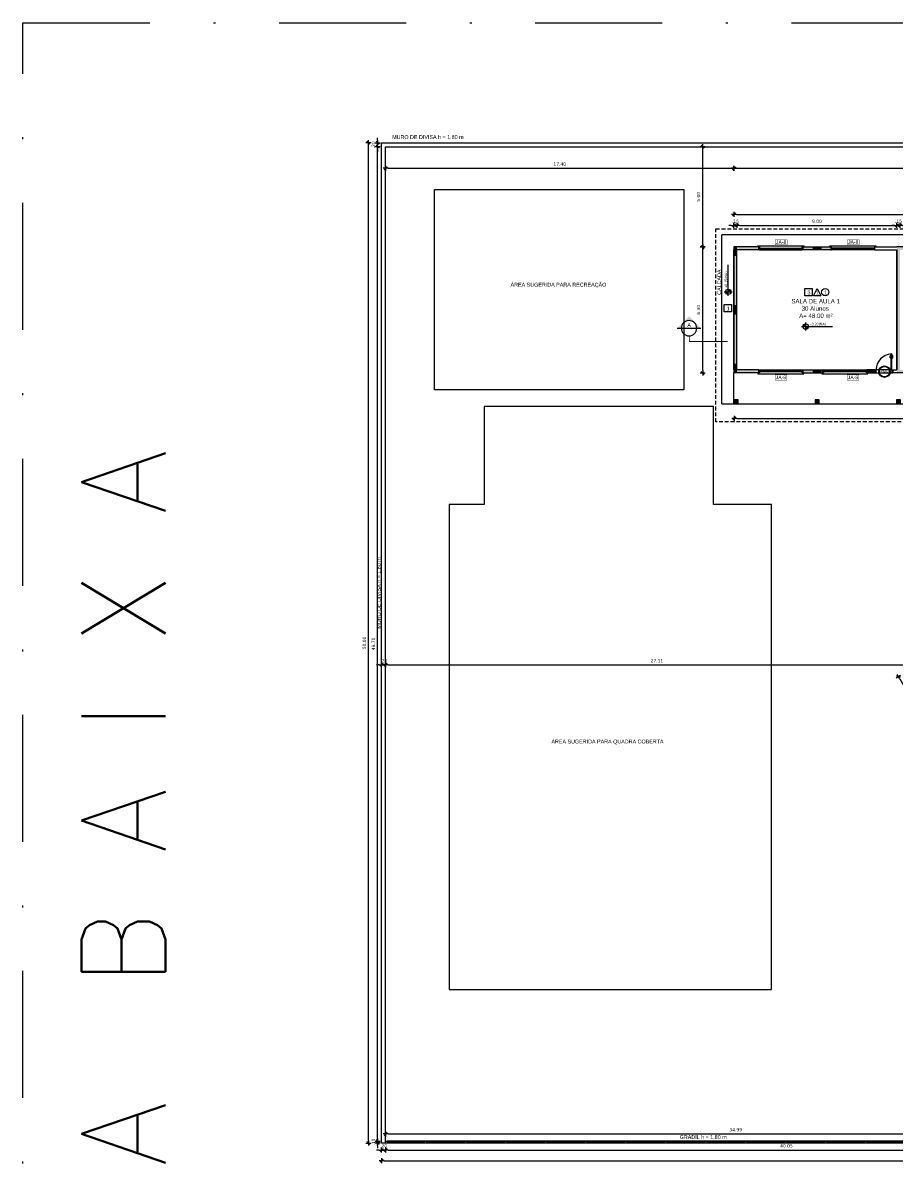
# Model space of a CAD drawing. Header units: millimetres. Extents: x 276 to 399, y 18 to 110.
# Drawn here: x 276.1 to 319.8, y 52.6 to 109.7 of the extents above; entities that cross this region are included whole.
import ezdxf

# ---------------------------------------------------------------- set-up
doc = ezdxf.new("R2010")
doc.units = ezdxf.units.MM
doc.header["$LTSCALE"] = 0.005
doc.header["$PDMODE"] = 3
for name, pattern in [('DASHDOT', [25.4, 12.7, -6.35, 0, -6.35]), ('HIDDEN', [9.525, 6.35, -3.175]), ('TRACEJADO_G', [0.375, 0.25, -0.125])]:
    doc.linetypes.add(name, pattern=pattern)
doc.layers.get('0').update_dxf_attribs({"linetype": 'CONTINUOUS'})
doc.layers.get('Defpoints').update_dxf_attribs({"linetype": 'CONTINUOUS'})
for name, color, linetype in [('A-COTAS', 1, 'CONTINUOUS'), ('A-HACHURAPARED', 254, 'CONTINUOUS'), ('A-MURO', 2, 'CONTINUOUS'), ('A-PAREDE', 5, 'CONTINUOUS'), ('A-PISOS-CTEL', 2, 'TRACEJADO_G'), ('A-PISOS-NIVEL', 1, 'CONTINUOUS'), ('A-PORTA', 3, 'CONTINUOUS'), ('A-SOLEIRA', 251, 'CONTINUOUS'), ('A-TEXTO', 3, 'CONTINUOUS'), ('AR-ESQ', 2, 'CONTINUOUS'), ('AR-PIS', 1, 'CONTINUOUS'), ('AR-VEGETAÇÃO_árvores', 96, 'HIDDEN'), ('ARQ-CTA-1_100', 1, 'CONTINUOUS'), ('ARQ-PIS-VISTA', 8, 'CONTINUOUS'), ('ARQ-PISO-005', 13, 'CONTINUOUS'), ('ARQ-SMB-1_075', 1, 'CONTINUOUS'), ('ARQ-SMB-1_100', 1, 'CONTINUOUS'), ('ARQ-TXT-1_050', 2, 'CONTINUOUS'), ('ARQ-TXT-1_075', 2, 'CONTINUOUS'), ('ARQ-TXT-1_100', 2, 'CONTINUOUS'), ('PORTAL_VTA_PROX', 1, 'CONTINUOUS')]:
    doc.layers.add(name, color=color, linetype=linetype)
doc.styles.add('A20', font='arial.ttf', dxfattribs={"height": 0.2})
doc.styles.add('ESC-50-A20', font='arial.ttf', dxfattribs={"height": 0.1})
doc.styles.add('FNDE Texto Cota 0100', font='verdana.ttf', dxfattribs={"height": 0.16})
doc.styles.get("Standard").update_dxf_attribs({"font": 'simplex.shx'})
doc.dimstyles.new('FNDE 1-0100', dxfattribs={"dimscale": 2.5, "dimtxt": 0.16, "dimasz": 0.05, "dimexe": 0.15, "dimexo": 0.15, "dimgap": 0.05, "dimtad": 1, "dimzin": 4, "dimdsep": 46, "dimtxsty": 'FNDE Texto Cota 0100', "dimblk": 'tic', "dimcen": 0.15, "dimdle": 0.15, "dimse1": 1, "dimse2": 1, "dimclrd": 251, "dimclre": 251, "dimclrt": 256, "dimaunit": 1, "dimadec": 3, "dimazin": 0, "dimtfac": 1, "dimtix": 1, "dimtmove": 2, "dimatfit": 3, "dimldrblk": 'tic', "dimfxl": 0.15, "dimtvp": 1, "dimtolj": 1, "dimtzin": 0, "dimarcsym": 0})

# ---------------------------------------------------------------- blocks, each defined once
blk = doc.blocks.new('tic')
at = {"color": 251}
for p, q in [((-1, 0), (1, 0)), ((0, -1), (0, 1))]:
    blk.add_line(p, q, dxfattribs=at)
blk.add_line((-0.6, -0.6), (0.6, 0.6))
blk = doc.blocks.new('*D53')
at = {"layer": 'ARQ-CTA-1_100', "color": 251, "lineweight": -2, "ltscale": 0.1, "transparency": 16777216}
blk.add_line((319.914, 76.876), (327.664, 63.453), dxfattribs=at)
at = {"layer": 'Defpoints', "color": 0, "ltscale": 0.1, "transparency": 16777216}
for p in [(321.341, 77.844, -1.89), (328.978, 64.067), (327.727, 63.345)]:
    blk.add_point(p, dxfattribs=at)
at = {"layer": 'ARQ-CTA-1_100', "color": 251, "lineweight": -2, "ltscale": 0.1, "transparency": 16777216, "xscale": 0.125, "yscale": 0.125, "zscale": 0.125}
for p, rotation in [((319.852, 76.985), 120.0000000000226), ((327.727, 63.345), 300.0000000000226)]:
    blk.add_blockref('tic', p, dxfattribs=dict(at, rotation=rotation))
at = {"layer": 'ARQ-CTA-1_100', "ltscale": 0.1, "transparency": 16777216, "insert": (323.969, 70.268), "char_height": 0.16, "attachment_point": 5, "rotation": 300, "style": 'FNDE Texto Cota 0100'}
blk.add_mtext('\\A1;15.75', dxfattribs=at)
blk = doc.blocks.new('*D85')
at = {"layer": 'ARQ-CTA-1_100', "color": 251, "lineweight": -2, "transparency": 16777216}
for p, q in [((319.655, 99.546), (319.53, 99.546)), ((319.78, 99.546), (319.93, 99.546)), ((320.055, 99.546), (320.18, 99.546))]:
    blk.add_line(p, q, dxfattribs=at)
at = {"layer": 'Defpoints', "color": 0, "transparency": 16777216}
for p in [(319.93, 99.546), (319.78, 98.071), (319.93, 97.921)]:
    blk.add_point(p, dxfattribs=at)
at = {"layer": 'ARQ-CTA-1_100', "color": 251, "lineweight": -2, "transparency": 16777216, "xscale": 0.125, "yscale": 0.125, "zscale": 0.125}
blk.add_blockref('tic', (319.78, 99.546), dxfattribs=at)
at = {"layer": 'ARQ-CTA-1_100', "color": 251, "lineweight": -2, "transparency": 16777216, "xscale": 0.125, "yscale": 0.125, "zscale": 0.125, "rotation": 180}
blk.add_blockref('tic', (319.93, 99.546), dxfattribs=at)
at = {"layer": 'ARQ-CTA-1_100', "transparency": 16777216, "insert": (319.855, 99.753), "char_height": 0.16, "attachment_point": 5, "style": 'FNDE Texto Cota 0100'}
blk.add_mtext('\\A1;.15', dxfattribs=at)
blk = doc.blocks.new('FNDE-Ind Corte-1_100')
blk.add_hatch(color=251).paths.add_polyline_path([(241.999, -2.386), (242.214, -2.386, -1), (243.014, -2.386), (243.229, -2.386), (242.614, -1.77)])
at = {"color": 251, "linetype": 'Continuous'}
blk.add_line((243.229, -2.386), (241.999, -2.386), dxfattribs=at)
blk.add_circle((242.614, -2.386), 0.4, dxfattribs=at)
blk = doc.blocks.new('*D94')
at = {"layer": 'ARQ-CTA-1_100', "color": 251, "lineweight": -2, "transparency": 16777216}
for p, q in [((293.825, 53.901), (293.825, 54.026)), ((293.825, 53.676), (293.825, 53.776)), ((293.825, 53.551), (293.825, 53.426))]:
    blk.add_line(p, q, dxfattribs=at)
at = {"layer": 'Defpoints', "color": 0, "transparency": 16777216}
for p in [(293.825, 53.776), (294.23, 53.776), (294.23, 53.676)]:
    blk.add_point(p, dxfattribs=at)
at = {"layer": 'ARQ-CTA-1_100', "color": 251, "lineweight": -2, "transparency": 16777216, "xscale": 0.125, "yscale": 0.125, "zscale": 0.125}
for p, rotation in [((293.825, 53.776), 270), ((293.825, 53.676), 90)]:
    blk.add_blockref('tic', p, dxfattribs=dict(at, rotation=rotation))
at = {"layer": 'ARQ-CTA-1_100', "transparency": 16777216, "insert": (293.616, 53.726), "char_height": 0.16, "attachment_point": 5, "rotation": 90, "style": 'FNDE Texto Cota 0100'}
blk.add_mtext('\\A1;.10', dxfattribs=at)
blk = doc.blocks.new('*D95')
at = {"layer": 'ARQ-CTA-1_100', "color": 251, "lineweight": -2, "transparency": 16777216}
blk.add_line((293.825, 53.901), (293.825, 103.351), dxfattribs=at)
at = {"layer": 'Defpoints', "color": 0, "transparency": 16777216}
for p in [(293.825, 103.476), (294.23, 103.476), (294.23, 53.776)]:
    blk.add_point(p, dxfattribs=at)
at = {"layer": 'ARQ-CTA-1_100', "color": 251, "lineweight": -2, "transparency": 16777216, "xscale": 0.125, "yscale": 0.125, "zscale": 0.125}
for p, rotation in [((293.825, 103.476), 90), ((293.825, 53.776), 270)]:
    blk.add_blockref('tic', p, dxfattribs=dict(at, rotation=rotation))
at = {"layer": 'ARQ-CTA-1_100', "transparency": 16777216, "insert": (293.616, 78.626), "char_height": 0.16, "attachment_point": 5, "rotation": 90, "style": 'FNDE Texto Cota 0100'}
blk.add_mtext('\\A1;49.70', dxfattribs=at)
blk = doc.blocks.new('*D96')
at = {"layer": 'ARQ-CTA-1_100', "color": 251, "lineweight": -2, "transparency": 16777216}
for p, q in [((293.825, 103.801), (293.825, 103.926)), ((293.825, 103.476), (293.825, 103.676)), ((293.825, 103.351), (293.825, 103.226))]:
    blk.add_line(p, q, dxfattribs=at)
at = {"layer": 'Defpoints', "color": 0, "transparency": 16777216}
for p in [(293.825, 103.676), (294.23, 103.676), (294.23, 103.476)]:
    blk.add_point(p, dxfattribs=at)
at = {"layer": 'ARQ-CTA-1_100', "color": 251, "lineweight": -2, "transparency": 16777216, "xscale": 0.125, "yscale": 0.125, "zscale": 0.125}
for p, rotation in [((293.825, 103.676), 270), ((293.825, 103.476), 90)]:
    blk.add_blockref('tic', p, dxfattribs=dict(at, rotation=rotation))
at = {"layer": 'ARQ-CTA-1_100', "transparency": 16777216, "insert": (293.616, 103.576), "char_height": 0.16, "attachment_point": 5, "rotation": 90, "style": 'FNDE Texto Cota 0100'}
blk.add_mtext('\\A1;.20', dxfattribs=at)
blk = doc.blocks.new('*D97')
at = {"layer": 'ARQ-CTA-1_100', "color": 251, "lineweight": -2, "transparency": 16777216}
blk.add_line((293.373, 53.801), (293.373, 103.551), dxfattribs=at)
at = {"layer": 'Defpoints', "color": 0, "transparency": 16777216}
for p in [(293.373, 103.676), (294.03, 103.676), (294.03, 53.676)]:
    blk.add_point(p, dxfattribs=at)
at = {"layer": 'ARQ-CTA-1_100', "color": 251, "lineweight": -2, "transparency": 16777216, "xscale": 0.125, "yscale": 0.125, "zscale": 0.125}
for p, rotation in [((293.373, 103.676), 90), ((293.373, 53.676), 270)]:
    blk.add_blockref('tic', p, dxfattribs=dict(at, rotation=rotation))
at = {"layer": 'ARQ-CTA-1_100', "transparency": 16777216, "insert": (293.165, 78.676), "char_height": 0.16, "attachment_point": 5, "rotation": 90, "style": 'FNDE Texto Cota 0100'}
blk.add_mtext('\\A1;50.00', dxfattribs=at)
blk = doc.blocks.new('*D98')
at = {"layer": 'ARQ-CTA-1_100', "color": 251, "lineweight": -2, "transparency": 16777216}
blk.add_line((294.355, 102.405), (311.505, 102.405), dxfattribs=at)
at = {"layer": 'Defpoints', "color": 0, "transparency": 16777216}
for p in [(294.23, 103.476), (311.63, 103.476), (311.63, 102.405)]:
    blk.add_point(p, dxfattribs=at)
at = {"layer": 'ARQ-CTA-1_100', "color": 251, "lineweight": -2, "transparency": 16777216, "xscale": 0.125, "yscale": 0.125, "zscale": 0.125, "rotation": 180}
blk.add_blockref('tic', (294.23, 102.405), dxfattribs=at)
at = {"layer": 'ARQ-CTA-1_100', "color": 251, "lineweight": -2, "transparency": 16777216, "xscale": 0.125, "yscale": 0.125, "zscale": 0.125}
blk.add_blockref('tic', (311.63, 102.405), dxfattribs=at)
at = {"layer": 'ARQ-CTA-1_100', "transparency": 16777216, "insert": (302.93, 102.613), "char_height": 0.16, "attachment_point": 5, "style": 'FNDE Texto Cota 0100'}
blk.add_mtext('\\A1;17.40', dxfattribs=at)
blk = doc.blocks.new('*D99')
at = {"layer": 'ARQ-CTA-1_100', "color": 251, "lineweight": -2, "transparency": 16777216}
blk.add_line((311.755, 102.405), (368.705, 102.405), dxfattribs=at)
at = {"layer": 'Defpoints', "color": 0, "transparency": 16777216}
for p in [(368.83, 102.405), (311.63, 98.476), (368.83, 98.476)]:
    blk.add_point(p, dxfattribs=at)
at = {"layer": 'ARQ-CTA-1_100', "color": 251, "lineweight": -2, "transparency": 16777216, "xscale": 0.125, "yscale": 0.125, "zscale": 0.125, "rotation": 180}
blk.add_blockref('tic', (311.63, 102.405), dxfattribs=at)
at = {"layer": 'ARQ-CTA-1_100', "color": 251, "lineweight": -2, "transparency": 16777216, "xscale": 0.125, "yscale": 0.125, "zscale": 0.125}
blk.add_blockref('tic', (368.83, 102.405), dxfattribs=at)
at = {"layer": 'ARQ-CTA-1_100', "transparency": 16777216, "insert": (340.23, 102.613), "char_height": 0.16, "attachment_point": 5, "style": 'FNDE Texto Cota 0100'}
blk.add_mtext('\\A1;57.20', dxfattribs=at)
blk = doc.blocks.new('*D101')
at = {"layer": 'ARQ-CTA-1_100', "color": 251, "lineweight": -2, "transparency": 16777216}
blk.add_line((310.073, 98.601), (310.073, 103.351), dxfattribs=at)
at = {"layer": 'Defpoints', "color": 0, "transparency": 16777216}
for p in [(310.073, 103.476), (320.192, 103.476), (320.192, 98.476)]:
    blk.add_point(p, dxfattribs=at)
at = {"layer": 'ARQ-CTA-1_100', "color": 251, "lineweight": -2, "transparency": 16777216, "xscale": 0.125, "yscale": 0.125, "zscale": 0.125}
for p, rotation in [((310.073, 103.476), 90), ((310.073, 98.476), 270)]:
    blk.add_blockref('tic', p, dxfattribs=dict(at, rotation=rotation))
at = {"layer": 'ARQ-CTA-1_100', "transparency": 16777216, "insert": (309.865, 100.976), "char_height": 0.16, "attachment_point": 5, "rotation": 90, "style": 'FNDE Texto Cota 0100'}
blk.add_mtext('\\A1;5.00', dxfattribs=at)
blk = doc.blocks.new('*D135')
at = {"layer": 'ARQ-CTA-1_100', "color": 251, "lineweight": -2, "transparency": 16777216}
blk.add_line((294.355, 54.135), (329.091, 54.135), dxfattribs=at)
at = {"layer": 'Defpoints', "color": 0, "transparency": 16777216}
for p in [(294.23, 53.826), (329.216, 54.135), (329.216, 53.826)]:
    blk.add_point(p, dxfattribs=at)
at = {"layer": 'ARQ-CTA-1_100', "color": 251, "lineweight": -2, "transparency": 16777216, "xscale": 0.125, "yscale": 0.125, "zscale": 0.125, "rotation": 180}
blk.add_blockref('tic', (294.23, 54.135), dxfattribs=at)
at = {"layer": 'ARQ-CTA-1_100', "color": 251, "lineweight": -2, "transparency": 16777216, "xscale": 0.125, "yscale": 0.125, "zscale": 0.125}
blk.add_blockref('tic', (329.216, 54.135), dxfattribs=at)
at = {"layer": 'ARQ-CTA-1_100', "transparency": 16777216, "insert": (311.723, 54.344), "char_height": 0.16, "attachment_point": 5, "style": 'FNDE Texto Cota 0100'}
blk.add_mtext('\\A1;34.99', dxfattribs=at)
blk = doc.blocks.new('*D143')
at = {"layer": 'ARQ-CTA-1_100', "color": 251, "lineweight": -2, "transparency": 16777216}
blk.add_line((311.77, 89.899), (338.505, 89.899), dxfattribs=at)
at = {"layer": 'Defpoints', "color": 0, "transparency": 16777216}
for p in [(311.645, 91.543), (338.63, 91.543), (338.63, 89.899)]:
    blk.add_point(p, dxfattribs=at)
at = {"layer": 'ARQ-CTA-1_100', "color": 251, "lineweight": -2, "transparency": 16777216, "xscale": 0.125, "yscale": 0.125, "zscale": 0.125, "rotation": 180}
blk.add_blockref('tic', (311.645, 89.899), dxfattribs=at)
at = {"layer": 'ARQ-CTA-1_100', "color": 251, "lineweight": -2, "transparency": 16777216, "xscale": 0.125, "yscale": 0.125, "zscale": 0.125}
blk.add_blockref('tic', (338.63, 89.899), dxfattribs=at)
at = {"layer": 'ARQ-CTA-1_100', "transparency": 16777216, "insert": (326.322, 90.107), "char_height": 0.16, "attachment_point": 5, "style": 'FNDE Texto Cota 0100'}
blk.add_mtext('\\A1;27.00', dxfattribs=at)
blk = doc.blocks.new('*D144')
at = {"layer": 'ARQ-CTA-1_100', "color": 251, "lineweight": -2, "transparency": 16777216}
blk.add_line((294.155, 52.793), (373.905, 52.793), dxfattribs=at)
at = {"layer": 'Defpoints', "color": 0, "transparency": 16777216}
for p in [(294.03, 53.597), (374.03, 53.597), (374.03, 52.793)]:
    blk.add_point(p, dxfattribs=at)
at = {"layer": 'ARQ-CTA-1_100', "color": 251, "lineweight": -2, "transparency": 16777216, "xscale": 0.125, "yscale": 0.125, "zscale": 0.125, "rotation": 180}
blk.add_blockref('tic', (294.03, 52.793), dxfattribs=at)
at = {"layer": 'ARQ-CTA-1_100', "color": 251, "lineweight": -2, "transparency": 16777216, "xscale": 0.125, "yscale": 0.125, "zscale": 0.125}
blk.add_blockref('tic', (374.03, 52.793), dxfattribs=at)
at = {"layer": 'ARQ-CTA-1_100', "transparency": 16777216, "insert": (334.03, 53.002), "char_height": 0.16, "attachment_point": 5, "style": 'FNDE Texto Cota 0100'}
blk.add_mtext('\\A1;80.00', dxfattribs=at)
blk = doc.blocks.new('*D145')
at = {"layer": 'ARQ-CTA-1_100', "color": 251, "lineweight": -2, "transparency": 16777216}
for p, q in [((293.905, 53.328), (293.78, 53.328)), ((294.03, 53.328), (294.23, 53.328)), ((294.355, 53.328), (294.48, 53.328))]:
    blk.add_line(p, q, dxfattribs=at)
at = {"layer": 'Defpoints', "color": 0, "transparency": 16777216}
for p in [(294.03, 53.676), (294.23, 53.676), (294.23, 53.328)]:
    blk.add_point(p, dxfattribs=at)
at = {"layer": 'ARQ-CTA-1_100', "color": 251, "lineweight": -2, "transparency": 16777216, "xscale": 0.125, "yscale": 0.125, "zscale": 0.125}
blk.add_blockref('tic', (294.03, 53.328), dxfattribs=at)
at = {"layer": 'ARQ-CTA-1_100', "color": 251, "lineweight": -2, "transparency": 16777216, "xscale": 0.125, "yscale": 0.125, "zscale": 0.125, "rotation": 180}
blk.add_blockref('tic', (294.23, 53.328), dxfattribs=at)
at = {"layer": 'ARQ-CTA-1_100', "transparency": 16777216, "insert": (294.13, 53.537), "char_height": 0.16, "attachment_point": 5, "style": 'FNDE Texto Cota 0100'}
blk.add_mtext('\\A1;.20', dxfattribs=at)
blk = doc.blocks.new('*D146')
at = {"layer": 'ARQ-CTA-1_100', "color": 251, "lineweight": -2, "transparency": 16777216}
blk.add_line((294.355, 53.328), (334.155, 53.328), dxfattribs=at)
at = {"layer": 'Defpoints', "color": 0, "transparency": 16777216}
for p in [(294.23, 53.676), (334.28, 53.676), (334.28, 53.328)]:
    blk.add_point(p, dxfattribs=at)
at = {"layer": 'ARQ-CTA-1_100', "color": 251, "lineweight": -2, "transparency": 16777216, "xscale": 0.125, "yscale": 0.125, "zscale": 0.125, "rotation": 180}
blk.add_blockref('tic', (294.23, 53.328), dxfattribs=at)
at = {"layer": 'ARQ-CTA-1_100', "color": 251, "lineweight": -2, "transparency": 16777216, "xscale": 0.125, "yscale": 0.125, "zscale": 0.125}
blk.add_blockref('tic', (334.28, 53.328), dxfattribs=at)
at = {"layer": 'ARQ-CTA-1_100', "transparency": 16777216, "insert": (314.255, 53.537), "char_height": 0.16, "attachment_point": 5, "style": 'FNDE Texto Cota 0100'}
blk.add_mtext('\\A1;40.05', dxfattribs=at)
blk = doc.blocks.new('FNDE-Nível Planta-1_100')
at = {"linetype": 'Continuous', "ltscale": 0.5}
h = blk.add_hatch(color=1, dxfattribs=at)
h.paths.add_polyline_path([(135.657, 7.813), (135.657, 7.981, 0.414214), (135.489, 7.813)])
h.paths.add_polyline_path([(135.657, 7.813), (135.657, 7.645, 0.414214), (135.825, 7.813)])
at = {"color": 1}
for p, q in [((135.657, 8.065), (135.657, 7.561)), ((135.405, 7.813), (135.825, 7.813)), ((135.825, 7.813), (137.338, 7.813))]:
    blk.add_line(p, q, dxfattribs=at)
blk.add_circle((135.657, 7.813), 0.168, dxfattribs=at)
blk = doc.blocks.new('*D160')
at = {"layer": 'ARQ-CTA-1_100', "color": 251, "lineweight": -2, "transparency": 16777216}
blk.add_line((310.073, 92.301), (310.073, 98.351), dxfattribs=at)
at = {"layer": 'Defpoints', "color": 0, "transparency": 16777216}
for p in [(310.073, 98.476), (319.78, 98.476), (311.03, 92.176)]:
    blk.add_point(p, dxfattribs=at)
at = {"layer": 'ARQ-CTA-1_100', "color": 251, "lineweight": -2, "transparency": 16777216, "xscale": 0.125, "yscale": 0.125, "zscale": 0.125}
for p, rotation in [((310.073, 98.476), 90), ((310.073, 92.176), 270)]:
    blk.add_blockref('tic', p, dxfattribs=dict(at, rotation=rotation))
at = {"layer": 'ARQ-CTA-1_100', "transparency": 16777216, "insert": (309.865, 95.326), "char_height": 0.16, "attachment_point": 5, "rotation": 90, "style": 'FNDE Texto Cota 0100'}
blk.add_mtext('\\A1;6.30', dxfattribs=at)
blk = doc.blocks.new('*D162')
at = {"layer": 'ARQ-CTA-1_100', "color": 251, "lineweight": -2, "transparency": 16777216}
blk.add_line((311.755, 100.095), (368.705, 100.095), dxfattribs=at)
at = {"layer": 'Defpoints', "color": 0, "transparency": 16777216}
for p in [(368.83, 100.095), (311.63, 96.166), (368.83, 96.166)]:
    blk.add_point(p, dxfattribs=at)
at = {"layer": 'ARQ-CTA-1_100', "color": 251, "lineweight": -2, "transparency": 16777216, "xscale": 0.125, "yscale": 0.125, "zscale": 0.125, "rotation": 180}
blk.add_blockref('tic', (311.63, 100.095), dxfattribs=at)
at = {"layer": 'ARQ-CTA-1_100', "color": 251, "lineweight": -2, "transparency": 16777216, "xscale": 0.125, "yscale": 0.125, "zscale": 0.125}
blk.add_blockref('tic', (368.83, 100.095), dxfattribs=at)
at = {"layer": 'ARQ-CTA-1_100', "transparency": 16777216, "insert": (340.23, 100.303), "char_height": 0.16, "attachment_point": 5, "style": 'FNDE Texto Cota 0100'}
blk.add_mtext('\\A1;57.20', dxfattribs=at)
blk = doc.blocks.new('*D173')
at = {"layer": 'ARQ-CTA-1_100', "color": 251, "lineweight": -2, "transparency": 16777216}
for p, q in [((293.905, 77.582), (293.78, 77.582)), ((294.03, 77.582), (294.23, 77.582)), ((294.355, 77.582), (294.48, 77.582))]:
    blk.add_line(p, q, dxfattribs=at)
at = {"layer": 'Defpoints', "color": 0, "transparency": 16777216}
for p in [(294.03, 77.901), (294.23, 77.901), (294.23, 77.582)]:
    blk.add_point(p, dxfattribs=at)
at = {"layer": 'ARQ-CTA-1_100', "color": 251, "lineweight": -2, "transparency": 16777216, "xscale": 0.125, "yscale": 0.125, "zscale": 0.125}
blk.add_blockref('tic', (294.03, 77.582), dxfattribs=at)
at = {"layer": 'ARQ-CTA-1_100', "color": 251, "lineweight": -2, "transparency": 16777216, "xscale": 0.125, "yscale": 0.125, "zscale": 0.125, "rotation": 180}
blk.add_blockref('tic', (294.23, 77.582), dxfattribs=at)
at = {"layer": 'ARQ-CTA-1_100', "transparency": 16777216, "insert": (294.13, 77.791), "char_height": 0.16, "attachment_point": 5, "style": 'FNDE Texto Cota 0100'}
blk.add_mtext('\\A1;.20', dxfattribs=at)
blk = doc.blocks.new('*D174')
at = {"layer": 'ARQ-CTA-1_100', "color": 251, "lineweight": -2, "transparency": 16777216}
blk.add_line((294.355, 77.582), (321.216, 77.582), dxfattribs=at)
at = {"layer": 'Defpoints', "color": 0, "transparency": 16777216}
for p in [(321.341, 77.844), (294.23, 77.582), (321.341, 77.582)]:
    blk.add_point(p, dxfattribs=at)
at = {"layer": 'ARQ-CTA-1_100', "color": 251, "lineweight": -2, "transparency": 16777216, "xscale": 0.125, "yscale": 0.125, "zscale": 0.125, "rotation": 180}
blk.add_blockref('tic', (294.23, 77.582), dxfattribs=at)
at = {"layer": 'ARQ-CTA-1_100', "color": 251, "lineweight": -2, "transparency": 16777216, "xscale": 0.125, "yscale": 0.125, "zscale": 0.125}
blk.add_blockref('tic', (321.341, 77.582), dxfattribs=at)
at = {"layer": 'ARQ-CTA-1_100', "transparency": 16777216, "insert": (307.786, 77.789), "char_height": 0.16, "attachment_point": 5, "style": 'FNDE Texto Cota 0100'}
blk.add_mtext('\\A1;27.11', dxfattribs=at)
blk = doc.blocks.new('*D175')
at = {"layer": 'ARQ-CTA-1_100', "color": 251, "lineweight": -2, "transparency": 16777216}
for p, q in [((311.505, 99.546), (311.38, 99.546)), ((311.63, 99.546), (311.78, 99.546)), ((311.905, 99.546), (312.03, 99.546))]:
    blk.add_line(p, q, dxfattribs=at)
at = {"layer": 'Defpoints', "color": 0, "transparency": 16777216}
for p in [(311.78, 99.546), (311.63, 98.071), (311.78, 97.921)]:
    blk.add_point(p, dxfattribs=at)
at = {"layer": 'ARQ-CTA-1_100', "color": 251, "lineweight": -2, "transparency": 16777216, "xscale": 0.125, "yscale": 0.125, "zscale": 0.125}
blk.add_blockref('tic', (311.63, 99.546), dxfattribs=at)
at = {"layer": 'ARQ-CTA-1_100', "color": 251, "lineweight": -2, "transparency": 16777216, "xscale": 0.125, "yscale": 0.125, "zscale": 0.125, "rotation": 180}
blk.add_blockref('tic', (311.78, 99.546), dxfattribs=at)
at = {"layer": 'ARQ-CTA-1_100', "transparency": 16777216, "insert": (311.705, 99.753), "char_height": 0.16, "attachment_point": 5, "style": 'FNDE Texto Cota 0100'}
blk.add_mtext('\\A1;.15', dxfattribs=at)
blk = doc.blocks.new('*D176')
at = {"layer": 'ARQ-CTA-1_100', "color": 251, "lineweight": -2, "transparency": 16777216}
blk.add_line((311.905, 99.546), (319.655, 99.546), dxfattribs=at)
at = {"layer": 'Defpoints', "color": 0, "transparency": 16777216}
for p in [(319.78, 99.546), (311.78, 97.921), (319.78, 97.921)]:
    blk.add_point(p, dxfattribs=at)
at = {"layer": 'ARQ-CTA-1_100', "color": 251, "lineweight": -2, "transparency": 16777216, "xscale": 0.125, "yscale": 0.125, "zscale": 0.125, "rotation": 180}
blk.add_blockref('tic', (311.78, 99.546), dxfattribs=at)
at = {"layer": 'ARQ-CTA-1_100', "color": 251, "lineweight": -2, "transparency": 16777216, "xscale": 0.125, "yscale": 0.125, "zscale": 0.125}
blk.add_blockref('tic', (319.78, 99.546), dxfattribs=at)
at = {"layer": 'ARQ-CTA-1_100', "transparency": 16777216, "insert": (315.78, 99.754), "char_height": 0.16, "attachment_point": 5, "style": 'FNDE Texto Cota 0100'}
blk.add_mtext('\\A1;8.00', dxfattribs=at)

msp = doc.modelspace()

# ---------------------------------------------------------------- hatches: boundary and pattern name
at = {"layer": 'A-COTAS'}
h = msp.add_hatch(color=253, dxfattribs=at)
h.dxf.hatch_style = 1
h.paths.add_polyline_path([(311.645, 98.061), (311.765, 98.061), (311.765, 98.461), (311.645, 98.461)])
h = msp.add_hatch(color=253, dxfattribs=at)
h.dxf.hatch_style = 1
h.paths.add_polyline_path([(315.585, 98.461), (315.585, 98.341), (315.985, 98.341), (315.985, 98.461)])
h = msp.add_hatch(color=253, dxfattribs=at)
h.dxf.hatch_style = 1
h.paths.add_polyline_path([(311.645, 92.191), (311.765, 92.191), (311.765, 92.591), (311.645, 92.591)])
h = msp.add_hatch(color=253, dxfattribs=at)
h.dxf.hatch_style = 1
h.paths.add_polyline_path([(315.585, 92.311), (315.585, 92.191), (315.985, 92.191), (315.985, 92.311)])
h = msp.add_hatch(color=253, dxfattribs=at)
h.dxf.hatch_style = 1
h.paths.add_polyline_path([(311.845, 90.826), (311.645, 90.826), (311.645, 90.626), (311.845, 90.626)])
h = msp.add_hatch(color=253, dxfattribs=at)
h.dxf.hatch_style = 1
h.paths.add_polyline_path([(315.885, 90.826), (315.685, 90.826), (315.685, 90.626), (315.885, 90.626)])
h = msp.add_hatch(color=253, dxfattribs=at)
h.dxf.hatch_style = 1
h.paths.add_polyline_path([(319.955, 90.826), (319.755, 90.826), (319.755, 90.626), (319.955, 90.626)])
at = {"layer": 'A-HACHURAPARED'}
h = msp.add_hatch(dxfattribs=at)
h.set_pattern_fill('ANGLE', color=253)
h.set_pattern_definition([(0, (84.715, 34.5555), (0, 6.985), [5.08, -1.905]), (90, (84.715, 34.5555), (-6.985, 4e-16), [5.08, -1.905])])
h.paths.add_polyline_path([(319.78, 98.476), (318.68, 98.476), (318.68, 98.326), (319.78, 98.326)])
h.paths.add_polyline_path([(319.78, 92.326), (319.58, 92.326), (319.58, 92.176), (319.78, 92.176)])
at = {"layer": 'AR-VEGETAÇÃO_árvores'}
h = msp.add_hatch(color=253, dxfattribs=at)
h.dxf.hatch_style = 1
h.paths.add_polyline_path([(312.88, 92.176), (312.88, 92.326), (311.78, 92.326), (311.78, 98.326), (312.88, 98.326), (312.88, 98.476), (311.63, 98.476), (311.63, 92.176)])
h = msp.add_hatch(color=253, dxfattribs=at)
h.dxf.hatch_style = 1
h.paths.add_polyline_path([(315.585, 98.461), (315.785, 98.461), (315.785, 98.476), (315.08, 98.476), (315.08, 98.326), (315.785, 98.326), (315.785, 98.341), (315.585, 98.341)])
h.paths.add_polyline_path([(316.48, 98.476), (315.785, 98.476), (315.785, 98.461), (315.985, 98.461), (315.985, 98.341), (315.785, 98.341), (315.785, 98.326), (316.48, 98.326)])
h = msp.add_hatch(color=253, dxfattribs=at)
h.dxf.hatch_style = 1
h.paths.add_polyline_path([(321.03, 92.176), (321.03, 92.326), (319.93, 92.326), (319.93, 98.326), (321.03, 98.326), (321.03, 98.476), (319.78, 98.476), (319.78, 92.176)])
h = msp.add_hatch(color=253, dxfattribs=at)
h.dxf.hatch_style = 1
h.paths.add_polyline_path([(311.645, 95.126), (311.765, 95.126), (311.765, 95.526), (311.645, 95.526)])
h = msp.add_hatch(color=253, dxfattribs=at)
h.dxf.hatch_style = 1
h.paths.add_polyline_path([(315.585, 92.311), (315.785, 92.311), (315.785, 92.326), (315.08, 92.326), (315.08, 92.251), (315.585, 92.251)])
h.paths.add_polyline_path([(315.585, 92.251), (315.08, 92.251), (315.08, 92.176), (315.785, 92.176), (315.785, 92.191), (315.585, 92.191)])
h.paths.add_polyline_path([(316.08, 92.251), (315.985, 92.251), (315.985, 92.191), (315.785, 92.191), (315.785, 92.176), (316.08, 92.176)])
h.paths.add_polyline_path([(316.08, 92.326), (315.785, 92.326), (315.785, 92.311), (315.985, 92.311), (315.985, 92.251), (316.08, 92.251)])
h = msp.add_hatch(color=253, dxfattribs=at)
h.dxf.hatch_style = 1
h.paths.add_polyline_path([(318.68, 92.326), (318.28, 92.326), (318.28, 92.251), (318.68, 92.251)])
h.paths.add_polyline_path([(318.68, 92.251), (318.28, 92.251), (318.28, 92.176), (318.68, 92.176)])
at = {"layer": 'ARQ-SMB-1_100'}
h = msp.add_hatch(color=252, dxfattribs=at)
edge = h.paths.add_edge_path()
edge.add_arc((319.152, 92.235), 0.287, 0, 360)
edge = h.paths.add_edge_path(flags=17)
edge.add_arc((319.152, 92.235), 0.262, 0, 360)

# ---------------------------------------------------------------- linework, layer by layer
at = {"linetype": 'DASHDOT', "ltscale": 100}
msp.add_lwpolyline([(276.105, 109.673), (398.714, 109.673), (398.714, 17.53), (276.105, 17.53)], close=True, dxfattribs=at)
at = {"color": 3}
for points in [[(294.33, 53.676), (294.23, 53.676), (294.23, 53.776), (294.33, 53.776)], [(296.28, 53.676), (296.18, 53.676), (296.18, 53.776), (296.28, 53.776)], [(298.28, 53.676), (298.18, 53.676), (298.18, 53.776), (298.28, 53.776)], [(300.28, 53.676), (300.18, 53.676), (300.18, 53.776), (300.28, 53.776)], [(302.28, 53.676), (302.18, 53.676), (302.18, 53.776), (302.28, 53.776)], [(304.28, 53.676), (304.18, 53.676), (304.18, 53.776), (304.28, 53.776)], [(306.28, 53.676), (306.18, 53.676), (306.18, 53.776), (306.28, 53.776)], [(308.28, 53.676), (308.18, 53.676), (308.18, 53.776), (308.28, 53.776)], [(310.28, 53.676), (310.18, 53.676), (310.18, 53.776), (310.28, 53.776)], [(312.28, 53.676), (312.18, 53.676), (312.18, 53.776), (312.28, 53.776)], [(314.28, 53.676), (314.18, 53.676), (314.18, 53.776), (314.28, 53.776)], [(316.28, 53.676), (316.18, 53.676), (316.18, 53.776), (316.28, 53.776)], [(318.28, 53.676), (318.18, 53.676), (318.18, 53.776), (318.28, 53.776)]]:
    msp.add_lwpolyline(points, close=True, dxfattribs=at)
at = {"layer": 'A-MURO'}
for p, q in [((294.03, 53.676), (294.03, 103.676)), ((294.03, 103.676), (374.03, 103.676)), ((294.23, 53.676), (294.23, 103.476)), ((294.23, 103.476), (373.83, 103.476)), ((294.23, 53.676), (294.03, 53.676))]:
    msp.add_line(p, q, dxfattribs=at)
at = {"layer": 'A-PAREDE'}
for p, q in [((311.63, 98.476), (311.63, 92.176)), ((311.63, 98.476), (311.63, 92.176)), ((311.78, 92.326), (311.78, 98.326)), ((311.78, 92.326), (311.78, 98.326)), ((312.88, 98.326), (311.78, 98.326)), ((312.88, 98.326), (312.88, 98.476)), ((318.68, 98.326), (318.68, 98.476)), ((318.68, 98.476), (319.78, 98.476)), ((318.68, 98.326), (319.78, 98.326)), ((319.78, 98.326), (319.78, 92.326)), ((312.88, 92.176), (311.63, 92.176)), ((312.88, 92.326), (311.78, 92.326)), ((312.88, 92.326), (312.88, 92.176)), ((315.08, 92.326), (316.08, 92.326)), ((315.08, 92.326), (315.08, 92.176)), ((315.08, 92.176), (316.08, 92.176)), ((316.08, 92.326), (316.08, 92.176)), ((318.28, 92.176), (318.28, 92.326)), ((319.58, 92.326), (319.58, 92.176)), ((321.03, 92.176), (319.78, 92.176))]:
    msp.add_line(p, q, dxfattribs=at)
for points in [[(312.88, 98.476), (311.63, 98.476)], [(311.63, 92.326), (311.63, 92.326), (311.63, 98.326)], [(321.03, 98.476), (319.78, 98.476)], [(319.78, 92.326), (319.78, 92.326), (319.78, 98.326)], [(319.78, 92.176), (319.58, 92.176), (319.58, 92.326), (319.78, 92.326)]]:
    msp.add_lwpolyline(points, dxfattribs=at)
for points in [[(311.645, 98.061), (311.765, 98.061), (311.765, 98.461), (311.645, 98.461)], [(316.48, 98.476), (316.48, 98.326), (315.08, 98.326), (315.08, 98.476)], [(315.585, 98.461), (315.585, 98.341), (315.985, 98.341), (315.985, 98.461)], [(311.645, 95.126), (311.765, 95.126), (311.765, 95.526), (311.645, 95.526)], [(311.645, 92.191), (311.765, 92.191), (311.765, 92.591), (311.645, 92.591)], [(315.585, 92.311), (315.585, 92.191), (315.985, 92.191), (315.985, 92.311)], [(318.68, 92.326), (318.28, 92.326), (318.28, 92.176), (318.68, 92.176)], [(311.845, 90.826), (311.645, 90.826), (311.645, 90.626), (311.845, 90.626)], [(315.885, 90.826), (315.685, 90.826), (315.685, 90.626), (315.885, 90.626)], [(319.955, 90.826), (319.755, 90.826), (319.755, 90.626), (319.955, 90.626)]]:
    msp.add_lwpolyline(points, close=True, dxfattribs=at)
at = {"layer": 'A-PISOS-CTEL', "color": 1, "linetype": 'TRACEJADO_G', "ltscale": 150}
msp.add_lwpolyline([(310.73, 99.376), (369.73, 99.376), (369.73, 89.726), (310.73, 89.726)], close=True, dxfattribs=at)
at = {"layer": 'A-PISOS-NIVEL', "color": 1}
for q in [(311.63, 92.191), (338.63, 90.626)]:
    msp.add_line((311.63, 90.626), q, dxfattribs=at)
at = {"layer": 'A-PORTA', "color": 1}
for p, q in [((319.434, 92.936), (319.434, 93.016)), ((319.454, 92.936), (319.454, 93.016)), ((319.464, 93.046), (319.479, 93.046)), ((319.464, 93.026), (319.479, 93.026)), ((319.479, 93.011), (319.479, 93.061)), ((319.479, 93.061), (319.484, 93.061)), ((319.479, 93.011), (319.484, 93.011)), ((319.529, 93.061), (319.524, 93.061)), ((319.529, 93.011), (319.524, 93.011)), ((319.529, 93.011), (319.529, 93.061)), ((319.544, 93.046), (319.529, 93.046)), ((319.544, 93.026), (319.529, 93.026)), ((319.554, 92.936), (319.554, 93.016)), ((319.574, 92.936), (319.574, 93.016))]:
    msp.add_line(p, q, dxfattribs=at)
for centre, radius, start, end in [((319.559, 92.299), 0.83, 94.7788, 178.1499), ((319.464, 93.016), 0.03, 90, 180), ((319.444, 92.936), 0.01, 180, 0), ((319.464, 93.016), 0.01, 90, 180), ((319.544, 93.016), 0.03, 0, 90), ((319.544, 93.016), 0.01, 0, 90), ((319.564, 92.936), 0.01, 180, 0)]:
    msp.add_arc(centre, radius, start, end, dxfattribs=at)
at = {"layer": 'A-SOLEIRA'}
for p, q in [((319.49, 92.326), (318.73, 92.326)), ((318.73, 92.176), (319.53, 92.176))]:
    msp.add_line(p, q, dxfattribs=at)
at = {"layer": 'AR-ESQ'}
for p, q in [((312.91, 98.411), (315.05, 98.411)), ((312.91, 98.391), (315.05, 98.391)), ((318.65, 98.411), (316.51, 98.411)), ((318.65, 98.391), (316.51, 98.391)), ((319.49, 92.326), (319.49, 93.126)), ((319.49, 93.126), (319.53, 93.126)), ((319.53, 92.326), (319.53, 93.126)), ((312.91, 92.261), (315.05, 92.261)), ((312.91, 92.241), (315.05, 92.241)), ((316.11, 92.261), (318.25, 92.261)), ((316.11, 92.241), (318.25, 92.241)), ((318.68, 92.326), (318.73, 92.326)), ((318.68, 92.176), (318.73, 92.176)), ((318.73, 92.326), (318.73, 92.176)), ((319.49, 92.326), (319.53, 92.326)), ((319.53, 92.326), (319.53, 92.176)), ((319.53, 92.326), (319.58, 92.326)), ((319.53, 92.176), (319.58, 92.176))]:
    msp.add_line(p, q, dxfattribs=at)
at = {"layer": 'AR-ESQ', "color": 1}
for p, q in [((312.91, 98.326), (315.05, 98.326)), ((318.65, 98.326), (316.51, 98.326)), ((312.91, 92.326), (315.05, 92.326)), ((316.11, 92.326), (318.25, 92.326))]:
    msp.add_line(p, q, dxfattribs=at)
for points in [[(312.83, 98.476), (312.83, 98.526), (315.13, 98.526), (315.13, 98.476)], [(316.43, 98.476), (316.43, 98.526), (318.73, 98.526), (318.73, 98.476)], [(312.83, 92.176), (312.83, 92.126), (315.13, 92.126), (315.13, 92.176)], [(316.03, 92.176), (316.03, 92.126), (318.33, 92.126), (318.33, 92.176)]]:
    msp.add_lwpolyline(points, dxfattribs=at)
at = {"layer": 'AR-ESQ'}
for points in [[(312.88, 98.476), (312.91, 98.476), (312.91, 98.326), (312.88, 98.326)], [(315.05, 98.476), (315.08, 98.476), (315.08, 98.326), (315.05, 98.326)], [(316.51, 98.476), (316.48, 98.476), (316.48, 98.326), (316.51, 98.326)], [(318.68, 98.476), (318.65, 98.476), (318.65, 98.326), (318.68, 98.326)], [(312.88, 92.326), (312.91, 92.326), (312.91, 92.176), (312.88, 92.176)], [(315.05, 92.326), (315.08, 92.326), (315.08, 92.176), (315.05, 92.176)], [(316.08, 92.326), (316.11, 92.326), (316.11, 92.176), (316.08, 92.176)], [(318.25, 92.326), (318.28, 92.326), (318.28, 92.176), (318.25, 92.176)]]:
    msp.add_lwpolyline(points, close=True, dxfattribs=at)
at = {"layer": 'AR-PIS', "color": 251, "ltscale": 10}
for p, q in [((296.18, 53.726), (294.33, 53.726)), ((298.18, 53.726), (296.28, 53.726)), ((300.18, 53.726), (298.28, 53.726)), ((302.18, 53.726), (300.28, 53.726)), ((304.18, 53.726), (302.28, 53.726)), ((306.18, 53.726), (304.28, 53.726)), ((308.18, 53.726), (306.28, 53.726)), ((310.18, 53.726), (308.28, 53.726)), ((312.18, 53.726), (310.28, 53.726)), ((314.18, 53.726), (312.28, 53.726)), ((316.18, 53.726), (314.28, 53.726)), ((318.18, 53.726), (316.28, 53.726)), ((320.18, 53.726), (318.28, 53.726))]:
    msp.add_line(p, q, dxfattribs=at)
at = {"layer": 'ARQ-PIS-VISTA'}
for points in [[(296.675, 101.335), (309.138, 101.335), (309.138, 91.335), (296.675, 91.335), (296.675, 101.335)], [(310.609, 90.496), (299.159, 90.496), (299.159, 85.596), (297.405, 85.596), (297.405, 61.346), (313.505, 61.346), (313.505, 85.596), (310.609, 85.596), (310.609, 90.496)]]:
    msp.add_lwpolyline(points, dxfattribs=at)
at = {"layer": 'ARQ-PISO-005'}
for p, q in [((311.03, 90.626), (311.03, 99.076)), ((369.43, 99.076), (311.03, 99.076)), ((311.03, 90.626), (311.63, 90.626))]:
    msp.add_line(p, q, dxfattribs=at)
at = {"layer": 'ARQ-SMB-1_100', "color": 252, "ltscale": 10, "const_width": 0.0167}
for points in [[(313.7, 98.569), (314.285, 98.569), (314.285, 98.832), (313.7, 98.832)], [(317.3, 98.569), (317.885, 98.569), (317.885, 98.832), (317.3, 98.832)], [(313.688, 91.813), (314.272, 91.813), (314.272, 92.076), (313.688, 92.076)], [(317.288, 91.813), (317.872, 91.813), (317.872, 92.076), (317.288, 92.076)]]:
    msp.add_lwpolyline(points, close=True, dxfattribs=at)
at = {"layer": 'ARQ-SMB-1_100'}
for points in [[(315.182, 96.39), (315.54, 96.39), (315.54, 96.032), (315.182, 96.032)], [(311.148, 95.587), (311.506, 95.587), (311.506, 95.229), (311.148, 95.229)]]:
    msp.add_lwpolyline(points, close=True, dxfattribs=at)
msp.add_lwpolyline([(315.614, 96.032), (315.794, 96.39), (315.973, 96.032), (315.614, 96.032)], dxfattribs=at)
at = {"layer": 'ARQ-SMB-1_100', "color": 251, "linetype": 'DASHDOT', "ltscale": 0.1}
msp.add_lwpolyline([(309.403, 94.004, 0.0385, 0.0385, 0), (309.403, 93.744, 0.0385, 0.0385, 0), (311.328, 93.744, 0, 0, 0)], format="xyseb", dxfattribs=at)
at = {"layer": 'ARQ-SMB-1_100'}
msp.add_circle((316.195, 96.211), 0.179, dxfattribs=at)
at = {"layer": 'ARQ-SMB-1_100', "color": 252}
for radius in [0.287, 0.262]:
    msp.add_circle((319.152, 92.235), radius, dxfattribs=at)
at = {"layer": 'PORTAL_VTA_PROX'}
for p, q in [((334.18, 53.776), (294.33, 53.776)), ((334.18, 53.676), (294.33, 53.676))]:
    msp.add_line(p, q, dxfattribs=at)

# ---------------------------------------------------------------- block references
at = {"layer": 'ARQ-SMB-1_100', "xscale": 0.8, "yscale": 0.8, "zscale": 0.8, "rotation": 90}
msp.add_blockref('FNDE-Nível Planta-1_100', (317.599, -12.298), dxfattribs=at)
at = {"layer": 'ARQ-SMB-1_100'}
for name, p, xscale, yscale, zscale in [('FNDE-Ind Corte-1_100', (542.915, 96.705), -0.9625343025600117, 0.9625343025600117, 0.9625343025600117), ('FNDE-Nível Planta-1_100', (206.691, 88.242), 0.8, 0.8, 0.8)]:
    msp.add_blockref(name, p, dxfattribs=dict(at, xscale=xscale, yscale=yscale, zscale=zscale))

# ---------------------------------------------------------------- texts
at = {"layer": 'A-TEXTO'}
msp.add_text('P L A N T A  B A I X A', height=4.2, rotation=90, dxfattribs=at).set_placement((283.235, 21.195))
at = {"layer": 'ARQ-SMB-1_075', "style": 'ESC-50-A20'}
for tag, p in [('JA-8', (313.735, 98.617)), ('JA-8', (317.335, 98.617)), ('JA-8', (313.722, 91.861)), ('JA-8', (317.322, 91.861)), ('PM2', (318.893, 92.162, 0.146))]:
    msp.add_attdef(tag, p, '', height=0.18, dxfattribs=at)
at = {"layer": 'ARQ-SMB-1_100', "style": 'ESC-50-A20'}
msp.add_attdef('+0.15(NA)', (311.301, 96.424), 'NA', height=0.128, rotation=90, dxfattribs=at)
msp.add_attdef('+0.20(NA)', (315.413, 94.552), 'NA', height=0.128, dxfattribs=at)
at = {"layer": 'ARQ-TXT-1_050', "insert": (313.951, 95.868), "char_height": 0.21845, "attachment_point": 1, "style": 'ESC-50-A20'}
msp.add_mtext_dynamic_manual_height_columns('\\pi0.5533;SALA DE AULA 1\\P\\pi1.0649;30 Alunos      \\P\\pi0.94075;A= 48.00 m²', width=3.27851, gutter_width=1, heights=[0], dxfattribs=at)
at = {"layer": 'ARQ-TXT-1_075', "style": 'ESC-50-A20'}
for s, p in [('MURO DE DIVISA h = 1.80 m', (294.556, 103.868)), ('ÁREA SUGERIDA PARA RECREAÇÃO', (300.473, 96.488)), ('ÁREA SUGERIDA PARA QUADRA COBERTA', (302.514, 73.651)), ('GRADIL h = 1.80 m', (308.922, 53.879))]:
    msp.add_text(s, height=0.192, dxfattribs=at).set_placement(p)
for s, p in [('CALÇADA', (310.993, 96.076)), ('MURO DE DIVISA h = 1.80 m', (293.984, 79.387))]:
    msp.add_text(s, height=0.192, rotation=90, dxfattribs=at).set_placement(p)
at = {"layer": 'ARQ-TXT-1_100', "char_height": 0.192, "width": 0.138, "attachment_point": 1, "style": 'A20'}
for s, insert in [('3', (315.307, 96.291)), ('1', (315.729, 96.291)), ('1', (316.141, 96.291)), ('1', (311.273, 95.489))]:
    msp.add_mtext(s, dxfattribs=dict(at, insert=insert))
at = {"layer": 'ARQ-TXT-1_100', "extrusion": (0, 0, -1), "insert": (309.485, 94.661), "char_height": 0.193, "width": 8.20866, "attachment_point": 1, "text_direction": (-1, 0, 0), "style": 'ESC-50-A20'}
msp.add_mtext('A', dxfattribs=at)

# ---------------------------------------------------------------- dimensions: what is measured, and where the dimension line sits
at = {"layer": 'ARQ-CTA-1_100'}
for base, p1, p2, picture, middle in [((293.825, 103.676), (294.23, 103.476), (294.23, 103.676), '*D96', (293.616, 103.576)), ((293.373, 103.676), (294.03, 53.676), (294.03, 103.676), '*D97', (293.165, 78.676)), ((293.825, 103.476), (294.23, 53.776), (294.23, 103.476), '*D95', (293.616, 78.626)), ((310.073, 103.476), (320.192, 98.476), (320.192, 103.476), '*D101', (309.865, 100.976)), ((310.073, 98.476), (311.03, 92.176), (319.78, 98.476), '*D160', (309.865, 95.326)), ((293.825, 53.776), (294.23, 53.676), (294.23, 53.776), '*D94', (293.616, 53.726))]:
    dim = msp.add_linear_dim(base=base, p1=p1, p2=p2, angle=90, dimstyle='FNDE 1-0100', dxfattribs=at)
    dim.commit()
    dim.dimension.update_dxf_attribs({"geometry": picture, "text_midpoint": middle})
for base, p1, p2, picture, middle in [((311.63, 102.405), (294.23, 103.476), (311.63, 103.476), '*D98', (302.93, 102.613)), ((368.83, 102.405), (311.63, 98.476), (368.83, 98.476), '*D99', (340.23, 102.613)), ((368.83, 100.095), (311.63, 96.166), (368.83, 96.166), '*D162', (340.23, 100.303)), ((311.78, 99.546), (311.63, 98.071), (311.78, 97.921), '*D175', (311.705, 99.753)), ((319.78, 99.546), (311.78, 97.921), (319.78, 97.921), '*D176', (315.78, 99.754)), ((319.93, 99.546), (319.78, 98.071), (319.93, 97.921), '*D85', (319.855, 99.753)), ((294.23, 77.582), (294.03, 77.901), (294.23, 77.901), '*D173', (294.13, 77.791)), ((321.341, 77.582), (294.23, 77.582), (321.341, 77.844), '*D174', (307.786, 77.789)), ((329.216, 54.135), (294.23, 53.826), (329.216, 53.826), '*D135', (311.723, 54.344)), ((294.23, 53.328), (294.03, 53.676), (294.23, 53.676), '*D145', (294.13, 53.537)), ((334.28, 53.328), (294.23, 53.676), (334.28, 53.676), '*D146', (314.255, 53.537)), ((374.03, 52.793), (294.03, 53.597), (374.03, 53.597), '*D144', (334.03, 53.002))]:
    dim = msp.add_linear_dim(base=base, p1=p1, p2=p2, dimstyle='FNDE 1-0100', dxfattribs=at)
    dim.commit()
    dim.dimension.update_dxf_attribs({"geometry": picture, "text_midpoint": middle})
dim = msp.add_linear_dim(base=(338.63, 89.899), p1=(311.645, 91.543), p2=(338.63, 91.543), text='27.00', dimstyle='FNDE 1-0100', dxfattribs=at)
dim.commit()
dim.dimension.update_dxf_attribs({"geometry": '*D143', "text_midpoint": (326.322, 90.107), "dimtype": 160})
at = {"layer": 'ARQ-CTA-1_100', "ltscale": 0.1}
dim = msp.add_linear_dim(base=(327.727, 63.345, 1.89), p1=(321.341, 77.844), p2=(328.978, 64.067, 1.89), angle=300, dimstyle='FNDE 1-0100', dxfattribs=at)
dim.commit()
dim.dimension.update_dxf_attribs({"geometry": '*D53', "text_midpoint": (323.969, 70.268, 1.89)})

doc.saveas('drawing.dxf')
